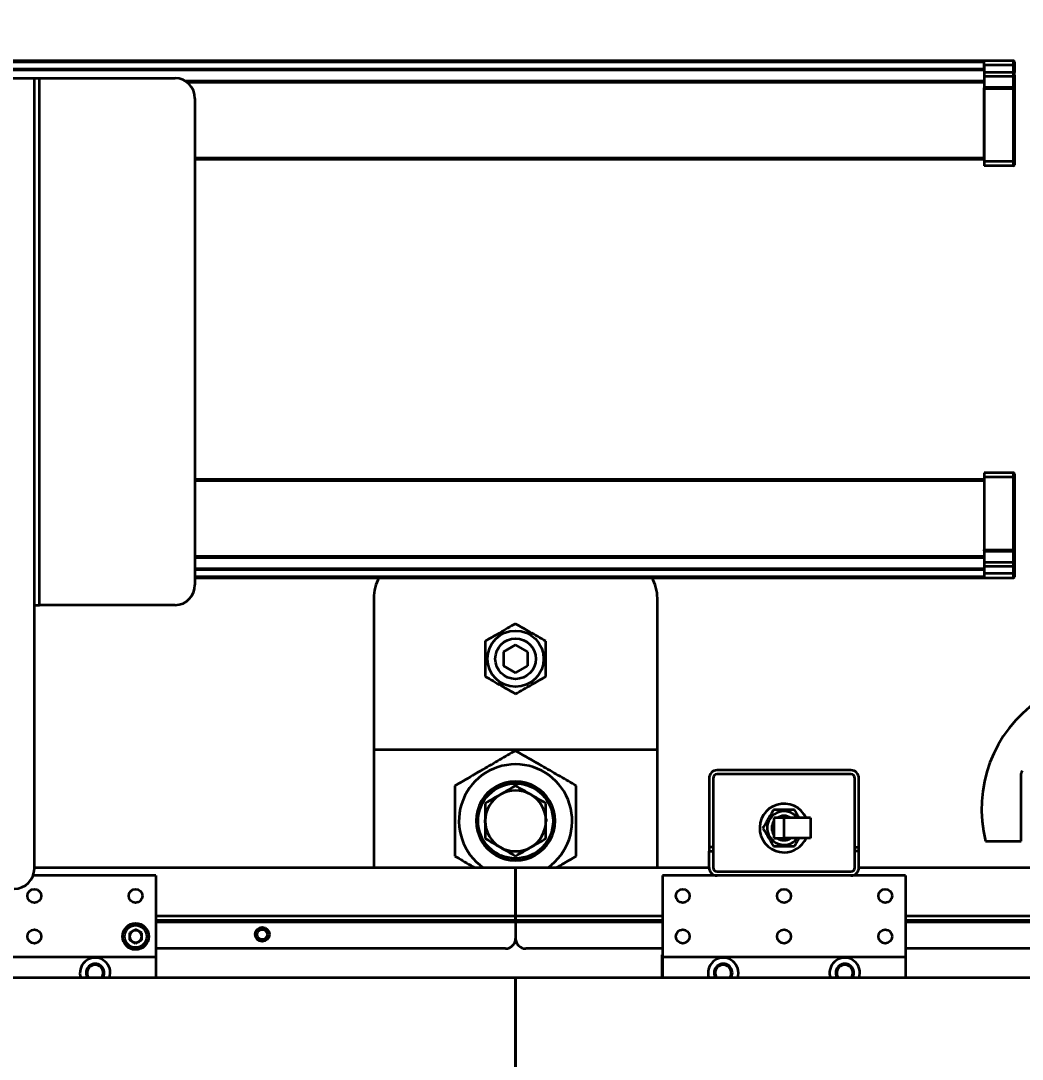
# Model space of a CAD drawing. Header units: millimetres. Extents: x 0 to 420, y 0 to 297.
# Drawn here: x 313.8 to 318.75, y 164.52 to 169.64 of the extents above; entities that cross this region are included whole.
import ezdxf

# ---------------------------------------------------------------- set-up
doc = ezdxf.new("R2010")
doc.units = ezdxf.units.MM
doc.layers.add('尺寸线层', color=150, linetype='Continuous')
doc.styles.add('SLDTEXTSTYLE2', font='TXT', dxfattribs={"width": 0.7})
doc.dimstyles.new('SLDDIMSTYLE0', dxfattribs={"dimtxt": 3.5, "dimasz": 3.302, "dimexe": 0, "dimexo": 0.0625, "dimgap": 0.875, "dimtad": 1, "dimdec": 1, "dimlfac": 100, "dimrnd": 1e-09, "dimzin": 12, "dimdsep": 46, "dimtxsty": 'SLDTEXTSTYLE2', "dimsah": 1, "dimcen": 0.09, "dimadec": 0, "dimazin": 3, "dimtfac": 1, "dimtdec": 3, "dimtofl": 0, "dimtmove": 0, "dimatfit": 3, "dimfxl": 0, "dimfrac": 2, "dimtolj": 1, "dimtzin": 12, "dimarcsym": 0})

# ---------------------------------------------------------------- blocks, each defined once
blk = doc.blocks.new('_D')
at = {"layer": '尺寸线层'}
for p, q in [((291.9431, 202.6412), (364.6876, 202.6412)), ((363.6876, 202.6412), (363.6876, 128.5802)), ((326.1167, 128.5802), (364.6876, 128.5802))]:
    blk.add_line(p, q, dxfattribs=at)
for points in [[(363.6876, 202.6412), (363.1796, 199.3392), (364.1956, 199.3392)], [(363.6876, 128.5802), (364.1956, 131.8822), (363.1796, 131.8822)]]:
    blk.add_solid(points, dxfattribs=at)
at = {"layer": '尺寸线层', "insert": (359.1758, 158.5376), "char_height": 3.5, "attachment_point": 1, "rotation": 90, "style": 'SLDTEXTSTYLE2'}
blk.add_mtext('7406.11', dxfattribs=at)
blk = doc.blocks.new('_D_6')
at = {"layer": '尺寸线层'}
for p, q in [((91.2154, 164.9172), (91.2154, 234.1922)), ((321.3154, 165.1871), (321.3154, 234.1922)), ((321.3154, 233.1922), (91.2154, 233.1922))]:
    blk.add_line(p, q, dxfattribs=at)
for points in [[(91.2154, 233.1922), (94.5174, 232.6842), (94.5174, 233.7002)], [(321.3154, 233.1922), (318.0134, 233.7002), (318.0134, 232.6842)]]:
    blk.add_solid(points, dxfattribs=at)
at = {"layer": '尺寸线层', "insert": (205.1726, 237.704), "char_height": 3.5, "attachment_point": 1, "style": 'SLDTEXTSTYLE2'}
blk.add_mtext('23010', dxfattribs=at)
blk = doc.blocks.new('_D_7')
at = {"layer": '尺寸线层'}
for p, q in [((70.597, 160.4022), (70.597, 246.1922)), ((332.8156, 175.1167), (332.8156, 246.1922)), ((332.8156, 245.1922), (70.597, 245.1922))]:
    blk.add_line(p, q, dxfattribs=at)
for points in [[(70.597, 245.1922), (73.899, 244.6842), (73.899, 245.7002)], [(332.8156, 245.1922), (329.5136, 245.7002), (329.5136, 244.6842)]]:
    blk.add_solid(points, dxfattribs=at)
at = {"layer": '尺寸线层', "insert": (202.8758, 249.704), "char_height": 3.5, "attachment_point": 1, "style": 'SLDTEXTSTYLE2'}
blk.add_mtext('26221.85', dxfattribs=at)

msp = doc.modelspace()

# ---------------------------------------------------------------- linework, layer by layer
at = {"color": 7, "linetype": 'Continuous', "lineweight": 35}
for p, q in [((318.5579, 169.4422), (301.3154, 169.4422)), ((301.3154, 169.4372), (318.5579, 169.4372)), ((318.7029, 169.4422), (318.5579, 169.4422)), ((318.5579, 169.4372), (318.5579, 169.4422)), ((318.5579, 169.4019), (318.5579, 169.4372)), ((318.5579, 169.4212), (318.5579, 169.3859)), ((318.7029, 169.4212), (318.5579, 169.4212)), ((318.7029, 169.4212), (318.7029, 169.4422)), ((318.7079, 169.4212), (318.7029, 169.4212)), ((318.7029, 169.3859), (318.7029, 169.4212)), ((318.7079, 169.4212), (318.7079, 169.3859)), ((318.5579, 169.4019), (301.3154, 169.4019)), ((301.3154, 169.3976), (318.5579, 169.3976)), ((312.6704, 169.3572), (313.8704, 169.3572)), ((313.8704, 166.7572), (313.8704, 169.3572)), ((313.8704, 169.3572), (313.8963, 169.3572)), ((313.8963, 166.7572), (313.8963, 169.3572)), ((313.8963, 169.3572), (314.566, 169.3572)), ((318.7029, 169.3859), (318.5579, 169.3859)), ((318.5579, 169.3859), (318.5579, 169.3677)), ((318.5579, 169.3677), (318.7029, 169.3677)), ((318.5579, 169.3677), (318.5579, 169.3131)), ((318.7029, 169.3677), (318.7029, 169.3859)), ((318.7029, 169.3859), (318.7079, 169.3859)), ((318.7029, 169.3131), (318.7029, 169.3677)), ((318.7079, 169.372), (318.7079, 169.3174)), ((318.5579, 169.3429), (314.6159, 169.3429)), ((314.6169, 169.3422), (318.5579, 169.3422)), ((314.624, 169.3372), (318.5579, 169.3372)), ((318.5579, 169.3131), (318.7029, 169.3131)), ((318.5579, 169.3131), (318.5579, 169.3102)), ((318.7029, 169.3102), (318.5579, 169.3102)), ((318.5579, 169.3052), (318.5579, 169.3102)), ((318.7029, 169.3052), (318.5579, 169.3052)), ((318.5579, 169.3052), (318.5579, 168.9462)), ((318.5579, 168.9622), (318.5579, 169.3052)), ((318.7029, 169.3131), (318.7029, 169.3102)), ((318.7029, 169.3102), (318.7029, 169.3052)), ((318.7079, 169.3052), (318.7029, 169.3052)), ((318.7029, 168.9462), (318.7029, 169.3052)), ((318.7079, 169.3052), (318.7079, 168.9462)), ((314.6626, 169.2572), (314.6626, 166.8572)), ((318.5579, 168.9622), (314.6626, 168.9622)), ((314.6626, 168.9572), (318.5579, 168.9572)), ((318.7029, 168.9462), (318.5579, 168.9462)), ((318.5579, 168.9462), (318.5579, 168.9252)), ((318.7029, 168.9252), (318.7029, 168.9462)), ((318.7079, 168.9462), (318.7029, 168.9462)), ((318.7029, 168.9252), (318.5579, 168.9252)), ((318.7029, 167.4092), (318.5579, 167.4092)), ((318.5579, 167.4092), (318.5579, 167.3882)), ((318.7029, 167.3882), (318.7029, 167.4092)), ((318.5579, 167.3772), (314.6626, 167.3772)), ((314.6626, 167.3722), (318.5579, 167.3722)), ((318.7029, 167.3882), (318.5579, 167.3882)), ((318.5579, 167.3882), (318.5579, 167.0292)), ((318.5579, 167.3722), (318.5579, 167.0292)), ((318.7079, 167.3882), (318.7029, 167.3882)), ((318.7029, 167.0292), (318.7029, 167.3882)), ((318.7079, 167.3882), (318.7079, 167.0292)), ((318.5579, 166.9972), (314.6626, 166.9972)), ((318.5579, 167.0292), (318.7029, 167.0292)), ((318.5579, 167.0242), (318.5579, 167.0292)), ((318.5579, 167.0242), (318.7029, 167.0242)), ((318.5579, 167.0242), (318.5579, 167.0214)), ((318.7029, 167.0214), (318.5579, 167.0214)), ((318.5579, 167.0214), (318.5579, 166.9668)), ((318.7029, 167.0292), (318.7029, 167.0242)), ((318.7029, 167.0292), (318.7079, 167.0292)), ((318.7029, 167.0214), (318.7029, 167.0242)), ((318.7029, 166.9668), (318.7029, 167.0214)), ((318.7079, 167.0171), (318.7079, 166.9625)), ((318.5579, 166.9922), (314.6626, 166.9922)), ((314.6626, 166.9916), (318.5579, 166.9916)), ((318.5579, 166.9668), (318.5579, 166.9486)), ((318.7029, 166.9668), (318.5579, 166.9668)), ((318.5579, 166.9486), (318.7029, 166.9486)), ((318.5579, 166.9486), (318.5579, 166.9132)), ((318.7029, 166.9486), (318.7029, 166.9668)), ((318.7029, 166.9486), (318.7079, 166.9486)), ((318.7029, 166.9132), (318.7029, 166.9486)), ((318.7079, 166.9486), (318.7079, 166.9132)), ((318.5579, 166.9369), (314.6626, 166.9369)), ((314.6626, 166.9326), (318.5579, 166.9326)), ((318.5579, 166.8972), (314.6626, 166.8972)), ((318.5579, 166.9326), (318.5579, 166.8972)), ((318.7029, 166.9132), (318.5579, 166.9132)), ((318.5579, 166.8922), (318.5579, 166.8972)), ((318.7029, 166.8922), (318.7029, 166.9132)), ((318.7079, 166.9132), (318.7029, 166.9132)), ((314.6626, 166.8922), (318.5579, 166.8922)), ((318.5579, 166.8922), (318.7029, 166.8922)), ((315.5454, 166.7922), (315.5454, 166.0422)), ((316.9454, 166.0422), (316.9454, 166.7922)), ((313.8704, 166.7572), (313.8963, 166.7572)), ((313.8704, 165.4572), (313.8704, 166.7572)), ((314.566, 166.7572), (313.8963, 166.7572)), ((316.2454, 166.5615), (316.1854, 166.5269)), ((316.3054, 166.5269), (316.2454, 166.5615)), ((316.1854, 166.5269), (316.1854, 166.4576)), ((316.3054, 166.4576), (316.3054, 166.5269)), ((316.1854, 166.4576), (316.2454, 166.423)), ((316.2454, 166.423), (316.3054, 166.4576)), ((316.9454, 166.0422), (315.5454, 166.0422)), ((315.5454, 166.0422), (315.5454, 165.4622)), ((316.9454, 165.4622), (316.9454, 166.0422)), ((317.9004, 165.9422), (317.2404, 165.9422)), ((317.9004, 165.9222), (317.2404, 165.9222)), ((317.9004, 165.9222), (317.2404, 165.9222)), ((318.7404, 165.5922), (318.7404, 165.9257)), ((316.2264, 165.8763), (316.2454, 165.8872)), ((316.2454, 165.8872), (316.2644, 165.8763)), ((317.2004, 165.9022), (317.2004, 165.5622)), ((317.2204, 165.9022), (317.2204, 165.5622)), ((317.2204, 165.9022), (317.2204, 165.5622)), ((317.9204, 165.5622), (317.9204, 165.9022)), ((317.9204, 165.5622), (317.9204, 165.9022)), ((317.9404, 165.5622), (317.9404, 165.9022)), ((316.0765, 165.7897), (316.0955, 165.8007)), ((316.0765, 165.7897), (316.0765, 165.7678)), ((316.3952, 165.8007), (316.4142, 165.7897)), ((316.4142, 165.7897), (316.4142, 165.7678)), ((316.396, 165.7022), (316.3963, 165.6895)), ((317.5204, 165.7072), (317.5204, 165.6072)), ((317.5704, 165.7072), (317.5204, 165.7072)), ((317.7004, 165.7072), (317.5704, 165.7072)), ((317.5704, 165.6072), (317.5704, 165.7072)), ((317.7004, 165.7072), (317.7004, 165.6072)), ((316.0765, 165.6167), (316.0765, 165.5947)), ((316.4142, 165.6167), (316.4142, 165.5947)), ((316.0765, 165.5947), (316.0955, 165.5838)), ((316.3293, 165.5667), (316.3132, 165.5573)), ((316.3952, 165.5838), (316.4142, 165.5947)), ((317.2004, 165.5622), (317.2004, 165.5422)), ((317.2204, 165.5622), (317.2004, 165.5622)), ((317.2204, 165.5622), (317.2204, 165.5422)), ((317.5204, 165.6072), (317.5704, 165.6072)), ((317.7004, 165.6072), (317.5704, 165.6072)), ((317.9204, 165.5622), (317.9404, 165.5622)), ((317.9204, 165.5422), (317.9204, 165.5622)), ((317.9404, 165.5422), (317.9404, 165.5622)), ((318.5654, 165.5922), (318.7404, 165.5922)), ((317.2004, 165.5422), (317.2204, 165.5422)), ((317.2004, 165.4622), (317.2004, 165.5422)), ((317.2204, 165.5422), (317.2204, 165.4622)), ((317.9404, 165.5422), (317.9204, 165.5422)), ((317.9204, 165.4622), (317.9204, 165.5422)), ((317.9404, 165.4622), (317.9404, 165.5422)), ((313.8704, 165.4622), (316.2454, 165.4622)), ((316.2264, 165.5082), (316.2454, 165.4972)), ((316.2454, 165.4972), (316.2644, 165.5082)), ((316.2454, 165.4622), (316.2454, 165.2222)), ((316.2454, 165.2222), (316.2454, 165.4622)), ((316.2454, 165.4622), (317.2004, 165.4622)), ((317.9404, 165.4622), (321.2454, 165.4622)), ((314.4704, 165.4222), (313.864, 165.4222)), ((314.4704, 165.4222), (314.4704, 165.0222)), ((318.1704, 165.4222), (316.9704, 165.4222)), ((316.9704, 165.4222), (316.9704, 165.0222)), ((317.2404, 165.4422), (317.9004, 165.4422)), ((318.1704, 165.4222), (318.1704, 165.0222)), ((316.2454, 165.2222), (314.4704, 165.2222)), ((314.4704, 165.2022), (316.2454, 165.2022)), ((316.2454, 165.2022), (316.2454, 165.2222)), ((316.2454, 165.2222), (316.2454, 165.2022)), ((316.9704, 165.2222), (316.2454, 165.2222)), ((316.2454, 165.2022), (316.2454, 165.1922)), ((316.2454, 165.2022), (316.9704, 165.2022)), ((316.2454, 165.1922), (316.2454, 165.2022)), ((321.2454, 165.2222), (318.1704, 165.2222)), ((318.1704, 165.2022), (321.2454, 165.2022)), ((314.3704, 165.1569), (314.3404, 165.1396)), ((314.4004, 165.1396), (314.3704, 165.1569)), ((316.2454, 165.1922), (314.4704, 165.1922)), ((316.2454, 165.1922), (316.2454, 165.1122)), ((316.2454, 165.1922), (316.2454, 165.1122)), ((316.9704, 165.1922), (316.2454, 165.1922)), ((321.2454, 165.1922), (318.1704, 165.1922)), ((314.3404, 165.1396), (314.3404, 165.1049)), ((314.3404, 165.1049), (314.3704, 165.0876)), ((314.3704, 165.0876), (314.4004, 165.1049)), ((314.4004, 165.1049), (314.4004, 165.1396)), ((316.1954, 165.0622), (314.4704, 165.0622)), ((316.9704, 165.0622), (316.2954, 165.0622)), ((321.1954, 165.0622), (318.1704, 165.0622)), ((313.2704, 165.0222), (314.4704, 165.0222)), ((314.4724, 165.0319), (314.4704, 165.0319)), ((314.4704, 165.0222), (314.4704, 164.9172)), ((314.4704, 165.0119), (314.4724, 165.0119)), ((314.4724, 165.0119), (314.4724, 165.0319)), ((314.4724, 164.9172), (314.4724, 165.0119)), ((316.9684, 165.0319), (316.9704, 165.0319)), ((316.9684, 165.0119), (316.9684, 165.0319)), ((316.9684, 164.9172), (316.9684, 165.0119)), ((316.9704, 165.0119), (316.9684, 165.0119)), ((316.9704, 165.0222), (318.1704, 165.0222)), ((316.9704, 165.0222), (316.9704, 164.9172)), ((318.1724, 165.0319), (318.1704, 165.0319)), ((318.1704, 165.0222), (318.1704, 164.9172)), ((318.1704, 165.0119), (318.1724, 165.0119)), ((318.1724, 165.0119), (318.1724, 165.0319)), ((318.1724, 164.9172), (318.1724, 165.0119)), ((316.2454, 164.9172), (311.4092, 164.9172)), ((316.2454, 161.4672), (316.2454, 164.9172)), ((316.2454, 164.9172), (316.2454, 161.4672)), ((321.3154, 164.9172), (316.2454, 164.9172))]:
    msp.add_line(p, q, dxfattribs=at)
at = {"color": 7, "linetype": 'Continuous', "lineweight": 35, "flags": 128}
for points in [[(316.3095, 165.829), (316.3205, 165.8232), (316.3344, 165.8142)], [(316.1751, 165.5586), (316.1727, 165.5599), (316.1636, 165.5653)], [(314.2411, 164.9172), (314.2436, 164.9261), (314.2454, 164.9422)], [(317.3411, 164.9172), (317.3436, 164.9261), (317.3454, 164.9422)], [(317.9411, 164.9172), (317.9436, 164.9261), (317.9454, 164.9422)]]:
    msp.add_lwpolyline(points, dxfattribs=at)
at = {"color": 7, "linetype": 'Continuous', "lineweight": 35}
for centre, radius in [((316.2454, 166.4922), 0.1385), ((316.2454, 166.4922), 0.1), ((316.2454, 165.6922), 0.185), ((313.8704, 165.3222), 0.034), ((314.3704, 165.3222), 0.034), ((317.0704, 165.3222), 0.034), ((317.5704, 165.3222), 0.034), ((318.0704, 165.3222), 0.034), ((313.8704, 165.1222), 0.034), ((314.3704, 165.1222), 0.065), ((314.3704, 165.1222), 0.055), ((314.9954, 165.1322), 0.035), ((314.9954, 165.1322), 0.025), ((317.0704, 165.1222), 0.034), ((317.5704, 165.1222), 0.034), ((318.0704, 165.1222), 0.034)]:
    msp.add_circle(centre, radius, dxfattribs=at)
for centre, radius, start, end in [((318.7029, 169.4372), 0.005, 0, 90), ((314.5643, 169.2589), 0.0983, 359.0242, 88.9898), ((318.7032, 169.3724), 0.0047, 266.1887, 355.5981), ((318.7032, 169.3177), 0.0047, 266.1887, 355.5981), ((318.7029, 169.3152), 0.005, 270, 0), ((318.7029, 168.9302), 0.005, 270, 0), ((318.7029, 167.4042), 0.005, 0, 90), ((318.7029, 167.0192), 0.005, 0, 90), ((318.7032, 167.0167), 0.0047, 4.4019, 93.8113), ((318.7032, 166.9621), 0.0047, 4.4019, 93.8113), ((318.7029, 166.8972), 0.005, 270, 0), ((314.5643, 166.8556), 0.0983, 271.0102, 0.9758), ((315.7454, 166.7922), 0.2, 150, 180), ((316.7454, 166.7922), 0.2, 0, 30), ((319.1954, 165.7522), 0.65, 345.75, 194.25), ((316.2454, 165.6922), 0.2795, 304.624, 235.376), ((317.2404, 165.9022), 0.04, 90, 180), ((317.2404, 165.9022), 0.02, 90, 180), ((317.2404, 165.9022), 0.02, 90, 180), ((317.9004, 165.9022), 0.04, 0, 90), ((317.9004, 165.9022), 0.02, 0, 90), ((317.9004, 165.9022), 0.02, 0, 90), ((318.7604, 165.9257), 0.02, 135, 180), ((316.2454, 165.6922), 0.195, 90, 150), ((316.2454, 165.6922), 0.195, 30, 90), ((316.2454, 165.6922), 0.15, 120, 180), ((316.2454, 165.6922), 0.15, 60, 120), ((316.2454, 165.6922), 0.15, 0, 60), ((316.2454, 165.6922), 0.195, 150, 210), ((316.2454, 165.6922), 0.195, 330, 30), ((317.5704, 165.6572), 0.12, 24.6243, 270), ((317.5704, 165.6572), 0.083, 37.0427, 270), ((317.5704, 165.6572), 0.06, 56.4427, 123.5573), ((316.2454, 165.6922), 0.151, 176.5076, 187.529), ((316.2454, 165.6922), 0.15, 180, 240), ((316.2454, 165.6922), 0.15, 300, 0), ((317.5704, 165.6572), 0.06, 146.4427, 180), ((317.5704, 165.6572), 0.06, 180, 213.5573), ((316.2454, 165.6922), 0.195, 210, 270), ((316.2454, 165.6922), 0.15, 240, 300), ((316.2454, 165.6922), 0.195, 270, 330), ((317.5704, 165.6572), 0.06, 236.4427, 303.5573), ((317.5704, 165.6572), 0.083, 270, 322.9573), ((317.5704, 165.6572), 0.12, 270, 335.3757), ((317.2404, 165.4622), 0.04, 180, 270), ((317.2404, 165.4622), 0.02, 180, 270), ((317.9004, 165.4622), 0.02, 270, 0), ((317.9004, 165.4622), 0.04, 270, 0), ((313.7704, 165.4572), 0.1, 270, 0), ((314.3704, 165.1222), 0.03, 60, 120), ((314.3704, 165.1222), 0.03, 120, 180), ((314.3704, 165.1222), 0.03, 180, 240), ((314.3704, 165.1222), 0.03, 0, 60), ((314.3704, 165.1222), 0.03, 300, 0), ((316.1954, 165.1122), 0.05, 270, 0), ((316.2954, 165.1122), 0.05, 180, 270), ((314.3704, 165.1222), 0.03, 240, 300), ((314.1704, 164.9422), 0.075, 0, 199.4712), ((317.2704, 164.9422), 0.075, 0, 199.4712), ((317.8704, 164.9422), 0.075, 0, 199.4712), ((314.1704, 164.9422), 0.045, 0, 213.749), ((314.1704, 164.9422), 0.04, 90, 218.6822), ((314.1704, 164.9422), 0.04, 321.3178, 90), ((317.2704, 164.9422), 0.045, 0, 213.749), ((317.2704, 164.9422), 0.04, 90, 218.6822), ((317.2704, 164.9422), 0.04, 321.3178, 90), ((317.8704, 164.9422), 0.045, 0, 213.749), ((317.8704, 164.9422), 0.04, 90, 218.6822), ((317.8704, 164.9422), 0.04, 321.3178, 90), ((314.1704, 164.9422), 0.045, 326.251, 0), ((317.2704, 164.9422), 0.045, 326.251, 0), ((317.8704, 164.9422), 0.045, 326.251, 0)]:
    msp.add_arc(centre, radius, start, end, dxfattribs=at)
for points, knots in [([(318.7079, 169.4372), (318.7079, 169.437), (318.7079, 169.4367), (318.7079, 169.4347), (318.7079, 169.4326), (318.7079, 169.4301), (318.7079, 169.4264), (318.7079, 169.4233), (318.7079, 169.4212)], [0, 0, 0, 0, 0.239443, 0.369614, 0.5, 0.630172, 0.760557, 1, 1, 1, 1]), ([(318.7079, 169.372), (318.7079, 169.3728), (318.7079, 169.3744), (318.7079, 169.3778), (318.7079, 169.3817), (318.7079, 169.3845), (318.7079, 169.3859)], [0, 0, 0, 0, 0.2456669, 0.5, 0.7543331, 1, 1, 1, 1]), ([(318.7079, 169.3152), (318.7079, 169.3151), (318.7079, 169.3149), (318.7079, 169.3137), (318.7079, 169.3124), (318.7079, 169.3108), (318.7079, 169.3084), (318.7079, 169.3065), (318.7079, 169.3052)], [0, 0, 0, 0, 0.239443, 0.3695502, 0.4999998, 0.6301073, 0.760557, 1, 1, 1, 1]), ([(318.7079, 168.9462), (318.7079, 168.9442), (318.7079, 168.9411), (318.7079, 168.9374), (318.7079, 168.9348), (318.7079, 168.9328), (318.7079, 168.9308), (318.7079, 168.9305), (318.7079, 168.9302)], [0, 0, 0, 0, 0.239443, 0.369614, 0.5, 0.630172, 0.760557, 1, 1, 1, 1]), ([(318.7079, 167.4042), (318.7079, 167.404), (318.7079, 167.4037), (318.7079, 167.4017), (318.7079, 167.3996), (318.7079, 167.3971), (318.7079, 167.3934), (318.7079, 167.3903), (318.7079, 167.3882)], [0, 0, 0, 0, 0.2394429, 0.3696145, 0.4999999, 0.6301715, 0.7605571, 1, 1, 1, 1]), ([(318.7079, 167.0292), (318.7079, 167.028), (318.7079, 167.026), (318.7079, 167.0237), (318.7079, 167.0221), (318.7079, 167.0208), (318.7079, 167.0196), (318.7079, 167.0194), (318.7079, 167.0192)], [0, 0, 0, 0, 0.239443, 0.3695502, 0.4999998, 0.6301073, 0.760557, 1, 1, 1, 1]), ([(318.7079, 166.9625), (318.7079, 166.9617), (318.7079, 166.9601), (318.7079, 166.9567), (318.7079, 166.9528), (318.7079, 166.95), (318.7079, 166.9486)], [0, 0, 0, 0, 0.245667, 0.5, 0.754333, 1, 1, 1, 1]), ([(318.7079, 166.9132), (318.7079, 166.9112), (318.7079, 166.9081), (318.7079, 166.9044), (318.7079, 166.9018), (318.7079, 166.8998), (318.7079, 166.8978), (318.7079, 166.8975), (318.7079, 166.8972)], [0, 0, 0, 0, 0.239443, 0.369614, 0.5, 0.630172, 0.760557, 1, 1, 1, 1]), ([(316.2454, 166.6654), (316.2324, 166.6579), (316.206, 166.6427), (316.167, 166.6202), (316.1298, 166.5987), (316.1069, 166.5855), (316.0954, 166.5788)], [0, 0, 0, 0, 0.264614, 0.534966, 0.765352, 1, 1, 1, 1]), ([(316.3954, 166.5788), (316.3824, 166.5864), (316.356, 166.6016), (316.317, 166.6241), (316.2798, 166.6456), (316.2569, 166.6588), (316.2454, 166.6654)], [0, 0, 0, 0, 0.264614, 0.534966, 0.765352, 1, 1, 1, 1]), ([(316.0954, 166.5788), (316.0954, 166.5638), (316.0954, 166.5334), (316.0954, 166.4884), (316.0954, 166.4453), (316.0954, 166.419), (316.0954, 166.4056)], [0, 0, 0, 0, 0.264614, 0.534966, 0.765352, 1, 1, 1, 1]), ([(316.3954, 166.4056), (316.3954, 166.4207), (316.3954, 166.4511), (316.3954, 166.4961), (316.3954, 166.5391), (316.3954, 166.5655), (316.3954, 166.5788)], [0, 0, 0, 0, 0.264614, 0.534966, 0.765352, 1, 1, 1, 1]), ([(316.0954, 166.4056), (316.1084, 166.3981), (316.1347, 166.3829), (316.1737, 166.3604), (316.211, 166.3389), (316.2338, 166.3257), (316.2454, 166.319)], [0, 0, 0, 0, 0.264614, 0.534966, 0.765352, 1, 1, 1, 1]), ([(316.2454, 166.319), (316.2584, 166.3266), (316.2847, 166.3417), (316.3237, 166.3643), (316.361, 166.3858), (316.3838, 166.399), (316.3954, 166.4056)], [0, 0, 0, 0, 0.264614, 0.534966, 0.765352, 1, 1, 1, 1]), ([(316.2454, 166.0387), (316.2324, 166.0312), (316.2065, 166.0162), (316.1666, 165.9932), (316.1259, 165.9697), (316.075, 165.9403), (316.0141, 165.9051), (315.9684, 165.8788), (315.9454, 165.8654)], [0, 0, 0, 0, 0.132342, 0.264646, 0.399911, 0.53515, 0.765446, 1, 1, 1, 1]), ([(316.5454, 165.8654), (316.5324, 165.8729), (316.5065, 165.8879), (316.4666, 165.9109), (316.4259, 165.9344), (316.375, 165.9638), (316.3141, 165.999), (316.2684, 166.0253), (316.2454, 166.0387)], [0, 0, 0, 0, 0.132342, 0.264646, 0.399911, 0.53515, 0.765446, 1, 1, 1, 1]), ([(315.9454, 165.8654), (315.9454, 165.8505), (315.9454, 165.8205), (315.9454, 165.7745), (315.9454, 165.7275), (315.9454, 165.6688), (315.9454, 165.5984), (315.9454, 165.5457), (315.9454, 165.519)], [0, 0, 0, 0, 0.132342, 0.264646, 0.399911, 0.53515, 0.765446, 1, 1, 1, 1]), ([(316.1704, 165.8221), (316.1578, 165.8149), (316.1327, 165.8004), (316.1078, 165.786), (316.0954, 165.7788)], [0, 0, 0, 0, 0.497781, 1, 1, 1, 1]), ([(316.2454, 165.8654), (316.233, 165.8583), (316.2082, 165.844), (316.183, 165.8294), (316.1704, 165.8221)], [0, 0, 0, 0, 0.498113, 1, 1, 1, 1]), ([(316.3204, 165.8221), (316.3078, 165.8294), (316.2827, 165.8439), (316.2578, 165.8582), (316.2454, 165.8654)], [0, 0, 0, 0, 0.497781, 1, 1, 1, 1]), ([(316.3954, 165.7788), (316.383, 165.786), (316.3582, 165.8003), (316.333, 165.8149), (316.3204, 165.8221)], [0, 0, 0, 0, 0.498113, 1, 1, 1, 1]), ([(316.5454, 165.519), (316.5454, 165.534), (316.5454, 165.5639), (316.5454, 165.61), (316.5454, 165.657), (316.5454, 165.7157), (316.5454, 165.7861), (316.5454, 165.8388), (316.5454, 165.8654)], [0, 0, 0, 0, 0.132342, 0.264646, 0.399911, 0.53515, 0.765446, 1, 1, 1, 1]), ([(316.0954, 165.7788), (316.0954, 165.7646), (316.0954, 165.7359), (316.0954, 165.7068), (316.0954, 165.6922)], [0, 0, 0, 0, 0.498113, 1, 1, 1, 1]), ([(316.3954, 165.6922), (316.3954, 165.7067), (316.3954, 165.7358), (316.3954, 165.7644), (316.3954, 165.7788)], [0, 0, 0, 0, 0.497781, 1, 1, 1, 1]), ([(317.5184, 165.7472), (317.5139, 165.7394), (317.5048, 165.7236), (317.4913, 165.7002), (317.4784, 165.6779), (317.4704, 165.6642), (317.4664, 165.6572)], [0, 0, 0, 0, 0.264614, 0.534966, 0.765352, 1, 1, 1, 1]), ([(317.6223, 165.7472), (317.6133, 165.7472), (317.5951, 165.7472), (317.5681, 165.7472), (317.5422, 165.7472), (317.5264, 165.7472), (317.5184, 165.7472)], [0, 0, 0, 0, 0.264614, 0.534966, 0.765352, 1, 1, 1, 1]), ([(317.6454, 165.7072), (317.6417, 165.7137), (317.6339, 165.7272), (317.6263, 165.7403), (317.6223, 165.7472)], [0, 0, 0, 0, 0.472987, 1, 1, 1, 1]), ([(316.0954, 165.6922), (316.0954, 165.6778), (316.0954, 165.6487), (316.0954, 165.62), (316.0954, 165.6056)], [0, 0, 0, 0, 0.497781, 1, 1, 1, 1]), ([(316.3954, 165.6056), (316.3954, 165.6199), (316.3954, 165.6486), (316.3954, 165.6777), (316.3954, 165.6922)], [0, 0, 0, 0, 0.498113, 1, 1, 1, 1]), ([(317.4664, 165.6572), (317.471, 165.6494), (317.4801, 165.6336), (317.4936, 165.6102), (317.5065, 165.5879), (317.5144, 165.5742), (317.5184, 165.5672)], [0, 0, 0, 0, 0.264614, 0.534966, 0.765352, 1, 1, 1, 1]), ([(316.0954, 165.6056), (316.1077, 165.5985), (316.1326, 165.5842), (316.1577, 165.5696), (316.1704, 165.5623)], [0, 0, 0, 0, 0.498113, 1, 1, 1, 1]), ([(316.1704, 165.5623), (316.1829, 165.5551), (316.2081, 165.5406), (316.2329, 165.5262), (316.2454, 165.519)], [0, 0, 0, 0, 0.497781, 1, 1, 1, 1]), ([(316.2454, 165.519), (316.2577, 165.5262), (316.2826, 165.5405), (316.3077, 165.555), (316.3204, 165.5623)], [0, 0, 0, 0, 0.498113, 1, 1, 1, 1]), ([(316.3204, 165.5623), (316.3329, 165.5696), (316.3581, 165.5841), (316.3829, 165.5984), (316.3954, 165.6056)], [0, 0, 0, 0, 0.497781, 1, 1, 1, 1]), ([(317.5184, 165.5672), (317.5274, 165.5672), (317.5457, 165.5672), (317.5727, 165.5672), (317.5985, 165.5672), (317.6143, 165.5672), (317.6223, 165.5672)], [0, 0, 0, 0, 0.264614, 0.534966, 0.765352, 1, 1, 1, 1]), ([(317.6223, 165.5672), (317.6268, 165.575), (317.6344, 165.5882), (317.6423, 165.6017), (317.6454, 165.6072)], [0, 0, 0, 0, 0.594721, 1, 1, 1, 1]), ([(315.9454, 165.519), (315.9583, 165.5115), (315.9843, 165.4966), (316.0172, 165.4776), (316.0371, 165.4661), (316.0437, 165.4622)], [0, 0, 0, 0, 0.400957, 0.8018, 1, 1, 1, 1]), ([(316.447, 165.4622), (316.4566, 165.4678), (316.49, 165.4871), (316.5224, 165.5058), (316.5454, 165.519)], [0, 0, 0, 0, 0.288517, 1, 1, 1, 1])]:
    msp.add_open_spline(points, degree=3, knots=knots, dxfattribs=at)
for points in [[(318.7079, 169.3174), (318.7079, 169.3168), (318.7079, 169.3155), (318.7079, 169.3153), (318.7079, 169.3152)], [(318.7079, 167.0192), (318.7079, 167.0191), (318.7079, 167.019), (318.7079, 167.0177), (318.7079, 167.0171)]]:
    msp.add_open_spline(points, degree=3, dxfattribs=at)

# ---------------------------------------------------------------- dimensions: what is measured, and where the dimension line sits
at = {"layer": '尺寸线层'}
for base, p1, p2, angle, picture, middle in [((70.597, 245.1922), (332.8156, 175.1167), (70.597, 160.4022), 0, '_D_7', (209.0129, 245.1922)), ((91.2154, 233.1922), (321.3154, 165.1871), (91.2154, 164.9172), 0, '_D_6', (209.0129, 233.1922)), ((363.6876, 128.5802), (291.9431, 202.6412), (326.1167, 128.5802), 90, '_D', (363.6876, 163.9067))]:
    dim = msp.add_linear_dim(base=base, p1=p1, p2=p2, angle=angle, dimstyle='SLDDIMSTYLE0', dxfattribs=at)
    dim.commit()
    dim.dimension.update_dxf_attribs({"geometry": picture, "text_midpoint": middle, "dimtype": 160})

doc.saveas('drawing.dxf')
